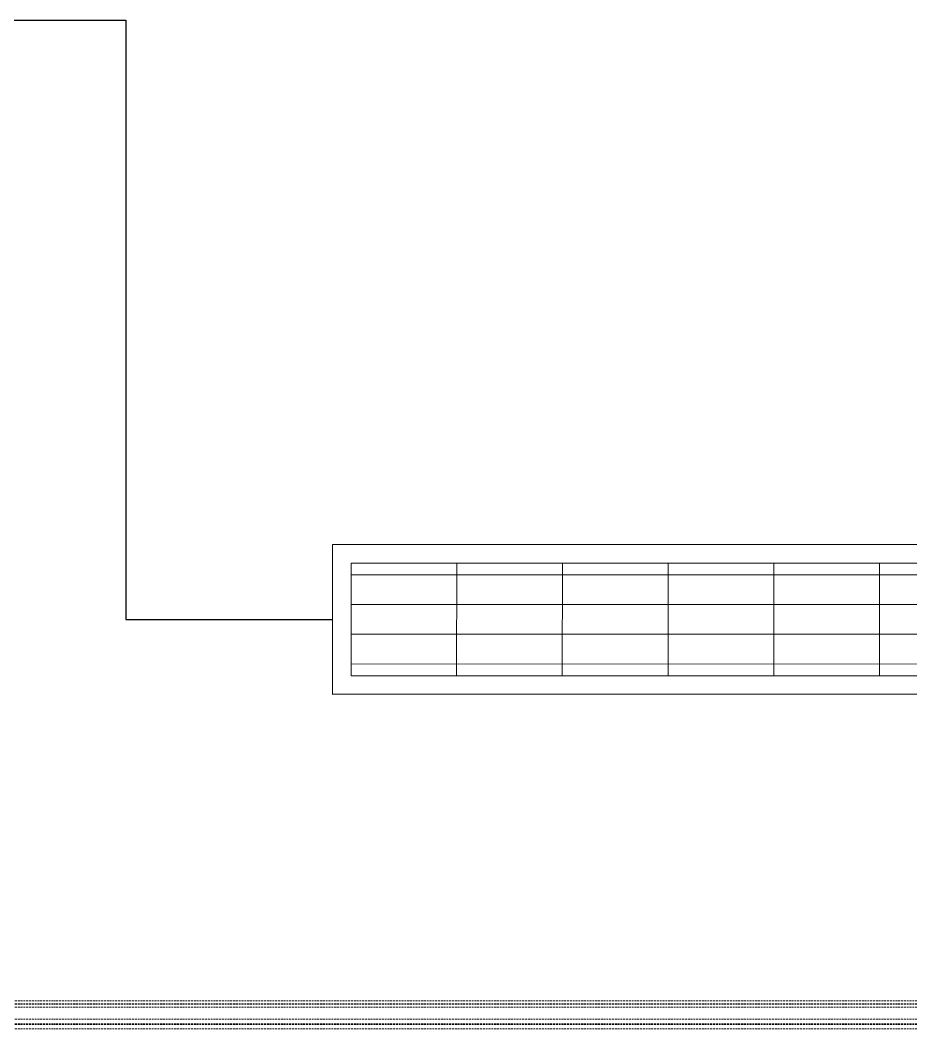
# Model space of a CAD drawing. Extents: x -1457 to 23780, y -2071 to 4205.
# Drawn here: x 8625.5 to 8744.5, y 322.3 to 457.1 of the extents above; entities that cross this region are included whole.
import ezdxf

# ---------------------------------------------------------------- set-up
doc = ezdxf.new("R2010")
doc.units = 0
doc.header["$MEASUREMENT"] = 0
doc.linetypes.add('HIDDEN', pattern=[0.375, 0.25, -0.125])
doc.layers.get('0').update_dxf_attribs({"color": 9, "lineweight": 9})
for name, color, linetype, lineweight in [('E-KABLO', 7, 'Continuous', 30), ('M-TEFRIS2-015', 129, 'Continuous', 9), ('T-KONVEKTOR', 220, 'Continuous', 9)]:
    doc.layers.add(name, color=color, linetype=linetype, lineweight=lineweight)

# ---------------------------------------------------------------- blocks, each defined once
blk = doc.blocks.new('A$C4B7F52E3')
for p, q in [((250, 89.48), (0, 89.47)), ((250, 89.47), (0, 89.48)), ((0, 89.48), (0, 69.47)), ((0, 69.47), (250, 69.47))]:
    blk.add_line(p, q)
at = {"color": 252, "linetype": 'Continuous'}
for p, q in [((16.61, 71.95), (16.6, 86.99)), ((30.73, 71.95), (30.72, 86.99)), ((44.85, 71.95), (44.84, 86.99)), ((58.96, 71.95), (58.96, 86.99)), ((73.08, 71.95), (73.08, 86.99))]:
    blk.add_line(p, q, dxfattribs=at)
at = {"color": 252}
for p, q in [((199.29, 85.44), (2.49, 85.42)), ((196.99, 81.46), (2.49, 81.45)), ((194.68, 77.48), (2.49, 77.47)), ((192.38, 73.51), (2.49, 73.49))]:
    blk.add_line(p, q, dxfattribs=at)
blk.add_lwpolyline([(247.51, 86.99), (247.51, 71.95), (2.49, 71.95), (2.49, 86.99)], close=True)

msp = doc.modelspace()

# ---------------------------------------------------------------- linework, layer by layer
at = {"layer": 'E-KABLO', "color": 6}
for p, q in [((8502.02, 457.09), (8639.66, 457.09)), ((8639.66, 457.09), (8639.66, 377.01)), ((8639.66, 377.01), (8667.25, 377.01))]:
    msp.add_line(p, q, dxfattribs=at)
at = {"layer": 'M-TEFRIS2-015', "linetype": 'HIDDEN', "lineweight": 0}
for p, q in [((8568.97, 326.05), (8630.2, 326.05)), ((8568.97, 325.65), (8630.2, 325.65)), ((8568.97, 325.58), (8630.2, 325.58)), ((8568.97, 325.18), (8630.2, 325.18)), ((8799.36, 326.05), (8630.2, 326.05)), ((8799.36, 325.65), (8630.2, 325.65)), ((8799.36, 325.58), (8630.2, 325.58)), ((8799.36, 325.18), (8630.2, 325.18)), ((8568.97, 323.58), (8630.2, 323.58)), ((8799.36, 323.58), (8630.2, 323.58)), ((8568.97, 322.98), (8630.2, 322.98)), ((8568.97, 322.9), (8630.2, 322.9)), ((8568.97, 322.3), (8630.2, 322.3)), ((8799.36, 322.98), (8630.2, 322.98)), ((8799.36, 322.9), (8630.2, 322.9)), ((8799.36, 322.3), (8630.2, 322.3))]:
    msp.add_line(p, q, dxfattribs=at)

# ---------------------------------------------------------------- block references
at = {"layer": 'T-KONVEKTOR', "xscale": -1, "rotation": 180}
msp.add_blockref('A$C4B7F52E3', (8667.25, 456.48), dxfattribs=at)

doc.saveas('drawing.dxf')
